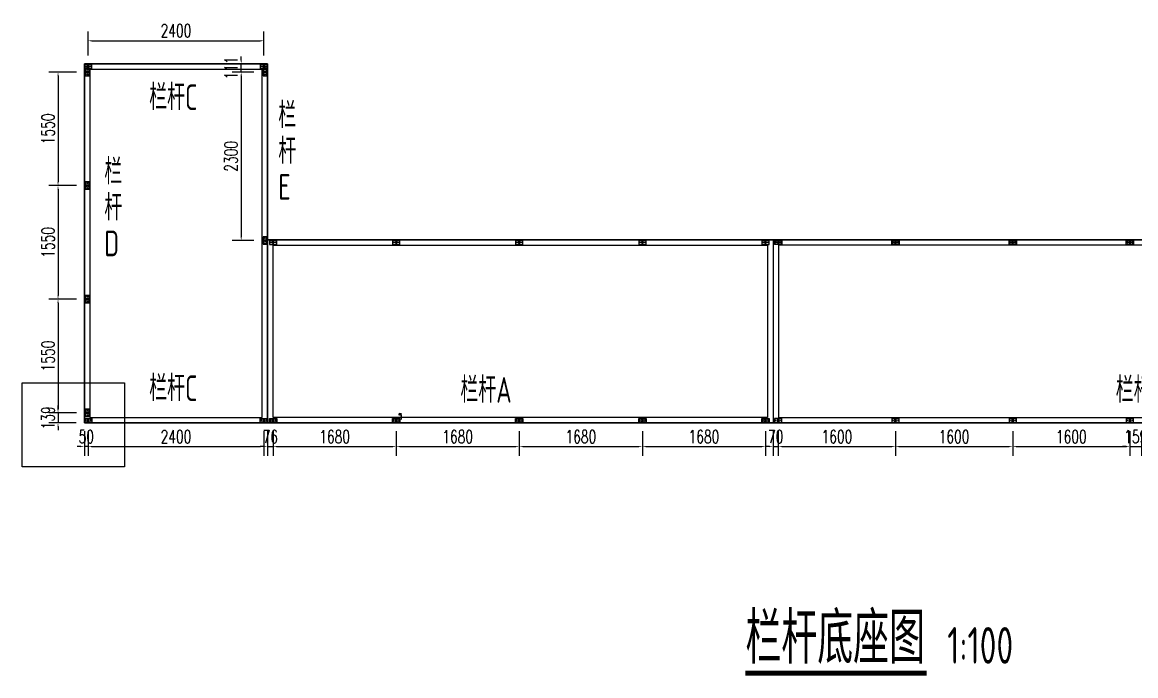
# Model space of a CAD drawing. Header units: millimetres. Extents: x -1443632 to -1307761, y 1430256 to 1527696.
# Drawn here: x -1416207 to -1401009, y 1447824 to 1456743 of the extents above; entities that cross this region are included whole.
import ezdxf

# ---------------------------------------------------------------- set-up
doc = ezdxf.new("R2010")
doc.units = ezdxf.units.MM
doc.header["$LTSCALE"] = 10
doc.layers.get('0').update_dxf_attribs({"linetype": 'CONTINUOUS'})
doc.layers.get('DEFPOINTS').update_dxf_attribs({"linetype": 'CONTINUOUS'})
for name, color, linetype in [('BALCONY', 6, 'CONTINUOUS'), ('PUB_TEXT', 7, 'CONTINUOUS'), ('W-PLASTIC_RAILINGS塑木栏杆', 6, 'CONTINUOUS'), ('W-STEEL_FRAME钢架', 3, 'CONTINUOUS'), ('景-通用-文字', 7, 'CONTINUOUS')]:
    doc.layers.add(name, color=color, linetype=linetype)
doc.styles.add('_TCH_DIM', font='SIMPLEX.shx', dxfattribs={"width": 0.7, "bigfont": 'GBCBIG.shx'})
doc.styles.get("Standard").update_dxf_attribs({"font": 'tssdeng.shx', "width": 0.7, "bigfont": 'hztxt.shx'})
doc.styles.add('STANDARD_T3', font='simplex.shx', dxfattribs={"width": 0.7, "bigfont": 'gbcbig.shx'})
doc.dimstyles.new('W&&50', dxfattribs={"dimtxt": 175, "dimasz": 50, "dimexe": 125, "dimexo": 150, "dimgap": 50, "dimtad": 1, "dimdec": 0, "dimzin": 0, "dimdsep": 46, "dimtxsty": 'STANDARD_T3', "dimcen": 0.09, "dimclrd": 1, "dimclre": 1, "dimclrt": 7, "dimazin": 2, "dimtfac": 1, "dimtdec": 0, "dimtix": 1, "dimtmove": 2, "dimatfit": 3, "dimfxl": 0, "dimtolj": 1, "dimtzin": 0, "dimarcsym": 0})

# ---------------------------------------------------------------- blocks, each defined once
blk = doc.blocks.new('立柱')
at = {"layer": 'BALCONY'}
h = blk.add_hatch(color=256, dxfattribs=at)
h.dxf.hatch_style = 1
h.paths.add_polyline_path([(-16, 0, 1), (16, 0, 1)])
at = {"layer": '景-通用-文字'}
h = blk.add_hatch(dxfattribs=at)
h.set_pattern_fill('ANGLE', color=256, scale=100)
h.set_pattern_definition([(0, (-1515250, -2347552.7), (0, 349.25), [254, -95.25]), (90, (-1515250, -2347552.7), (-349.25, 2e-14), [254, -95.25])])
h.paths.add_polyline_path([(-16, 0, 1), (16, 0, 1)])
at = {"layer": 'W-PLASTIC_RAILINGS塑木栏杆'}
blk.add_circle((0, 0), 16, dxfattribs=at)
blk = doc.blocks.new('*U747')
at = {"layer": '景-通用-文字', "color": 3}
blk.add_blockref('立柱', (0, 0), dxfattribs=at)
blk = doc.blocks.new('*U729')
at = {"layer": '景-通用-文字', "color": 0, "linetype": 'ByBlock', "lineweight": -2, "transparency": 16777216}
for p in [(0, 0), (1680, 0), (3360, 0), (5040, 0), (6720, 0)]:
    blk.add_blockref('*U747', p, dxfattribs=at)
blk = doc.blocks.new('*U730')
at = {"layer": '景-通用-文字', "color": 3}
blk.add_blockref('立柱', (0, 0), dxfattribs=at)
blk = doc.blocks.new('*U731')
at = {"layer": '景-通用-文字', "color": 0, "linetype": 'ByBlock', "lineweight": -2, "transparency": 16777216}
for p in [(0, 0), (2400, 0)]:
    blk.add_blockref('*U730', p, dxfattribs=at)
blk = doc.blocks.new('*U732')
at = {"layer": '景-通用-文字', "color": 3}
blk.add_blockref('立柱', (0, 0), dxfattribs=at)
blk = doc.blocks.new('*U733')
at = {"layer": '景-通用-文字', "color": 0, "linetype": 'ByBlock', "lineweight": -2, "transparency": 16777216}
for p in [(0, 0), (0, -2300)]:
    blk.add_blockref('*U732', p, dxfattribs=at)
blk = doc.blocks.new('*U748')
at = {"layer": '景-通用-文字', "color": 3}
blk.add_blockref('立柱', (0, 0), dxfattribs=at)
blk = doc.blocks.new('*U749')
at = {"color": 0, "linetype": 'ByBlock', "lineweight": -2, "transparency": 16777216}
for p in [(0, 4650), (0, 3100), (0, 1550), (0, 0)]:
    blk.add_blockref('*U748', p, dxfattribs=at)
blk = doc.blocks.new('*U734')
at = {"layer": '景-通用-文字', "color": 3}
blk.add_blockref('立柱', (0, 0), dxfattribs=at)
blk = doc.blocks.new('*U735')
at = {"layer": '景-通用-文字', "color": 0, "linetype": 'ByBlock', "lineweight": -2, "transparency": 16777216}
for p in [(0, 0), (1600, 0), (3200, 0), (4800, 0)]:
    blk.add_blockref('*U734', p, dxfattribs=at)
blk = doc.blocks.new('栏杆底座')
at = {"color": 3}
blk.add_lwpolyline([(0, -50), (100, -50), (100, 0), (0, 0)], close=True, dxfattribs=at)
for centre in [(15, -25), (85, -25)]:
    blk.add_circle(centre, 6, dxfattribs=at)
blk = doc.blocks.new('*U725')
at = {"layer": '景-通用-文字', "color": 3}
blk.add_blockref('立柱', (0, 0), dxfattribs=at)
blk = doc.blocks.new('*U726')
at = {"layer": '景-通用-文字', "color": 0, "linetype": 'ByBlock', "lineweight": -2, "transparency": 16777216}
for p in [(0, 0), (2400, 0)]:
    blk.add_blockref('*U725', p, dxfattribs=at)
blk = doc.blocks.new('*U727')
at = {"layer": '景-通用-文字'}
blk.add_blockref('栏杆底座', (-50, 25), dxfattribs=at)
blk = doc.blocks.new('*U728')
at = {"layer": '景-通用-文字', "color": 0, "linetype": 'ByBlock', "lineweight": -2, "transparency": 16777216}
for p in [(0, 0), (1680, 0), (3360, 0), (5040, 0), (6720, 0)]:
    blk.add_blockref('*U727', p, dxfattribs=at)
blk = doc.blocks.new('*U763')
at = {"layer": '景-通用-文字', "color": 3}
blk.add_blockref('立柱', (0, 0), dxfattribs=at)
blk = doc.blocks.new('*U762')
at = {"layer": '景-通用-文字', "color": 0, "linetype": 'ByBlock', "lineweight": -2, "transparency": 16777216}
for p in [(0, 0), (1680, 0), (3360, 0), (5040, 0), (6720, 0)]:
    blk.add_blockref('*U763', p, dxfattribs=at)
blk = doc.blocks.new('*U760')
at = {"layer": '景-通用-文字'}
blk.add_blockref('栏杆底座', (-50, 25), dxfattribs=at)
blk = doc.blocks.new('*U761')
at = {"layer": '景-通用-文字', "color": 0, "linetype": 'ByBlock', "lineweight": -2, "transparency": 16777216}
for p in [(0, 0), (1680, 0), (3360, 0), (5040, 0), (6720, 0)]:
    blk.add_blockref('*U760', p, dxfattribs=at)
blk = doc.blocks.new('*U721')
at = {"layer": '景-通用-文字', "xscale": -1, "rotation": 180}
blk.add_blockref('栏杆底座', (-50, -25), dxfattribs=at)
blk = doc.blocks.new('*U722')
at = {"layer": '景-通用-文字', "color": 0, "linetype": 'ByBlock', "lineweight": -2, "transparency": 16777216}
for p in [(0, 0), (1600, 0), (3200, 0), (4800, 0)]:
    blk.add_blockref('*U721', p, dxfattribs=at)
blk = doc.blocks.new('*U756')
at = {"layer": '景-通用-文字', "color": 3}
blk.add_blockref('立柱', (0, 0), dxfattribs=at)
blk = doc.blocks.new('*U757')
at = {"layer": '景-通用-文字', "color": 0, "linetype": 'ByBlock', "lineweight": -2, "transparency": 16777216}
for p in [(0, 0), (1600, 0), (3200, 0), (4800, 0)]:
    blk.add_blockref('*U756', p, dxfattribs=at)
blk = doc.blocks.new('*U752')
at = {"layer": '景-通用-文字', "xscale": -1, "rotation": 180}
blk.add_blockref('栏杆底座', (-50, -25), dxfattribs=at)
blk = doc.blocks.new('*U753')
at = {"layer": '景-通用-文字', "color": 0, "linetype": 'ByBlock', "lineweight": -2, "transparency": 16777216}
for p in [(0, 0), (1600, 0), (3200, 0), (4800, 0)]:
    blk.add_blockref('*U752', p, dxfattribs=at)
blk = doc.blocks.new('*D816')
at = {"layer": 'DEFPOINTS', "color": 0, "transparency": 16777216}
for p in [(-1412909, 1456490), (-1415309, 1456138), (-1412909, 1456138)]:
    blk.add_point(p, dxfattribs=at)
at = {"layer": '景-通用-文字', "color": 1, "lineweight": -2, "transparency": 16777216}
for p, q in [((-1415309, 1456288), (-1415309, 1456615)), ((-1412909, 1456288), (-1412909, 1456615)), ((-1415259, 1456490), (-1412959, 1456490))]:
    blk.add_line(p, q, dxfattribs=at)
at = {"layer": '景-通用-文字', "color": 1, "transparency": 16777216}
for points in [[(-1415259, 1456499), (-1415259, 1456482), (-1415309, 1456490)], [(-1412959, 1456499), (-1412959, 1456482), (-1412909, 1456490)]]:
    blk.add_solid(points, dxfattribs=at)
at = {"layer": '景-通用-文字', "color": 7, "transparency": 16777216, "insert": (-1414109, 1456628), "char_height": 175, "attachment_point": 5, "style": 'STANDARD_T3'}
blk.add_mtext('\\A1;2400', dxfattribs=at)
blk = doc.blocks.new('*D817')
at = {"layer": 'DEFPOINTS', "color": 0, "transparency": 16777216}
for p in [(-1415318, 1456063), (-1415719, 1454513), (-1415318, 1454513)]:
    blk.add_point(p, dxfattribs=at)
at = {"layer": '景-通用-文字', "color": 1, "lineweight": -2, "transparency": 16777216}
for p, q in [((-1415468, 1456063), (-1415844, 1456063)), ((-1415719, 1456013), (-1415719, 1454563)), ((-1415468, 1454513), (-1415844, 1454513))]:
    blk.add_line(p, q, dxfattribs=at)
at = {"layer": '景-通用-文字', "color": 1, "transparency": 16777216}
for points in [[(-1415727, 1456013), (-1415711, 1456013), (-1415719, 1456063)], [(-1415727, 1454563), (-1415711, 1454563), (-1415719, 1454513)]]:
    blk.add_solid(points, dxfattribs=at)
at = {"layer": '景-通用-文字', "color": 7, "transparency": 16777216, "insert": (-1415856, 1455288), "char_height": 175, "attachment_point": 5, "rotation": 90, "style": 'STANDARD_T3'}
blk.add_mtext('\\A1;1550', dxfattribs=at)
blk = doc.blocks.new('*D818')
at = {"layer": 'DEFPOINTS', "color": 0, "transparency": 16777216}
for p in [(-1415318, 1454513), (-1415719, 1452963), (-1415318, 1452963)]:
    blk.add_point(p, dxfattribs=at)
at = {"layer": '景-通用-文字', "color": 1, "lineweight": -2, "transparency": 16777216}
for p, q in [((-1415468, 1454513), (-1415844, 1454513)), ((-1415719, 1454463), (-1415719, 1453013)), ((-1415468, 1452963), (-1415844, 1452963))]:
    blk.add_line(p, q, dxfattribs=at)
at = {"layer": '景-通用-文字', "color": 1, "transparency": 16777216}
for points in [[(-1415727, 1454463), (-1415711, 1454463), (-1415719, 1454513)], [(-1415727, 1453013), (-1415711, 1453013), (-1415719, 1452963)]]:
    blk.add_solid(points, dxfattribs=at)
at = {"layer": '景-通用-文字', "color": 7, "transparency": 16777216, "insert": (-1415856, 1453738), "char_height": 175, "attachment_point": 5, "rotation": 90, "style": 'STANDARD_T3'}
blk.add_mtext('\\A1;1550', dxfattribs=at)
blk = doc.blocks.new('*D819')
at = {"layer": 'DEFPOINTS', "color": 0, "transparency": 16777216}
for p in [(-1415318, 1452963), (-1415719, 1451413), (-1415318, 1451413)]:
    blk.add_point(p, dxfattribs=at)
at = {"layer": '景-通用-文字', "color": 1, "lineweight": -2, "transparency": 16777216}
for p, q in [((-1415468, 1452963), (-1415844, 1452963)), ((-1415719, 1452913), (-1415719, 1451463)), ((-1415468, 1451413), (-1415844, 1451413))]:
    blk.add_line(p, q, dxfattribs=at)
at = {"layer": '景-通用-文字', "color": 1, "transparency": 16777216}
for points in [[(-1415727, 1452913), (-1415711, 1452913), (-1415719, 1452963)], [(-1415727, 1451463), (-1415711, 1451463), (-1415719, 1451413)]]:
    blk.add_solid(points, dxfattribs=at)
at = {"layer": '景-通用-文字', "color": 7, "transparency": 16777216, "insert": (-1415856, 1452188), "char_height": 175, "attachment_point": 5, "rotation": 90, "style": 'STANDARD_T3'}
blk.add_mtext('\\A1;1550', dxfattribs=at)
blk = doc.blocks.new('*D820')
at = {"layer": 'DEFPOINTS', "color": 0, "transparency": 16777216}
for p in [(-1415318, 1451413), (-1415719, 1451274), (-1415320, 1451274)]:
    blk.add_point(p, dxfattribs=at)
at = {"layer": '景-通用-文字', "color": 1, "lineweight": -2, "transparency": 16777216}
for p, q in [((-1415719, 1451463), (-1415719, 1451513)), ((-1415468, 1451413), (-1415844, 1451413)), ((-1415719, 1451413), (-1415719, 1451274)), ((-1415470, 1451274), (-1415844, 1451274)), ((-1415719, 1451224), (-1415719, 1451174))]:
    blk.add_line(p, q, dxfattribs=at)
at = {"layer": '景-通用-文字', "color": 1, "transparency": 16777216}
for points in [[(-1415727, 1451463), (-1415711, 1451463), (-1415719, 1451413)], [(-1415727, 1451224), (-1415711, 1451224), (-1415719, 1451274)]]:
    blk.add_solid(points, dxfattribs=at)
at = {"layer": '景-通用-文字', "color": 7, "transparency": 16777216, "insert": (-1415856, 1451344), "char_height": 175, "attachment_point": 5, "rotation": 90, "style": 'STANDARD_T3'}
blk.add_mtext('\\A1;139', dxfattribs=at)
blk = doc.blocks.new('*D821')
at = {"layer": 'DEFPOINTS', "color": 0, "transparency": 16777216}
for p in [(-1415309, 1451311), (-1412909, 1451311), (-1412909, 1450951)]:
    blk.add_point(p, dxfattribs=at)
at = {"layer": '景-通用-文字', "color": 1, "lineweight": -2, "transparency": 16777216}
for p, q in [((-1415309, 1451161), (-1415309, 1450826)), ((-1412909, 1451161), (-1412909, 1450826)), ((-1415259, 1450951), (-1412959, 1450951))]:
    blk.add_line(p, q, dxfattribs=at)
at = {"layer": '景-通用-文字', "color": 1, "transparency": 16777216}
for points in [[(-1415259, 1450959), (-1415259, 1450943), (-1415309, 1450951)], [(-1412959, 1450959), (-1412959, 1450943), (-1412909, 1450951)]]:
    blk.add_solid(points, dxfattribs=at)
at = {"layer": '景-通用-文字', "color": 7, "transparency": 16777216, "insert": (-1414109, 1451088), "char_height": 175, "attachment_point": 5, "style": 'STANDARD_T3'}
blk.add_mtext('\\A1;2400', dxfattribs=at)
blk = doc.blocks.new('*D822')
at = {"layer": 'DEFPOINTS', "color": 0, "transparency": 16777216}
for p in [(-1415359, 1451311), (-1415309, 1451311), (-1415359, 1450951)]:
    blk.add_point(p, dxfattribs=at)
at = {"layer": '景-通用-文字', "color": 1, "lineweight": -2, "transparency": 16777216}
for p, q in [((-1415359, 1451161), (-1415359, 1450826)), ((-1415309, 1451161), (-1415309, 1450826)), ((-1415409, 1450951), (-1415459, 1450951)), ((-1415309, 1450951), (-1415359, 1450951)), ((-1415259, 1450951), (-1415209, 1450951))]:
    blk.add_line(p, q, dxfattribs=at)
at = {"layer": '景-通用-文字', "color": 1, "transparency": 16777216}
for points in [[(-1415409, 1450959), (-1415409, 1450943), (-1415359, 1450951)], [(-1415259, 1450959), (-1415259, 1450943), (-1415309, 1450951)]]:
    blk.add_solid(points, dxfattribs=at)
at = {"layer": '景-通用-文字', "color": 7, "transparency": 16777216, "insert": (-1415334, 1451088), "char_height": 175, "attachment_point": 5, "style": 'STANDARD_T3'}
blk.add_mtext('\\A1;50', dxfattribs=at)
blk = doc.blocks.new('*D823')
at = {"layer": 'DEFPOINTS', "color": 0, "transparency": 16777216}
for p in [(-1412859, 1451311), (-1412783, 1451312), (-1412783, 1450951)]:
    blk.add_point(p, dxfattribs=at)
at = {"layer": '景-通用-文字', "color": 1, "lineweight": -2, "transparency": 16777216}
for p, q in [((-1412859, 1451161), (-1412859, 1450826)), ((-1412783, 1451162), (-1412783, 1450826)), ((-1412909, 1450951), (-1412959, 1450951)), ((-1412859, 1450951), (-1412783, 1450951)), ((-1412733, 1450951), (-1412683, 1450951))]:
    blk.add_line(p, q, dxfattribs=at)
at = {"layer": '景-通用-文字', "color": 1, "transparency": 16777216}
for points in [[(-1412909, 1450959), (-1412909, 1450943), (-1412859, 1450951)], [(-1412733, 1450959), (-1412733, 1450943), (-1412783, 1450951)]]:
    blk.add_solid(points, dxfattribs=at)
at = {"layer": '景-通用-文字', "color": 7, "transparency": 16777216, "insert": (-1412821, 1451088), "char_height": 175, "attachment_point": 5, "style": 'STANDARD_T3'}
blk.add_mtext('\\A1;76', dxfattribs=at)
blk = doc.blocks.new('*D824')
at = {"layer": 'DEFPOINTS', "color": 0, "transparency": 16777216}
for p in [(-1412783, 1451312), (-1411103, 1451312), (-1411103, 1450951)]:
    blk.add_point(p, dxfattribs=at)
at = {"layer": '景-通用-文字', "color": 1, "lineweight": -2, "transparency": 16777216}
for p, q in [((-1412783, 1451162), (-1412783, 1450826)), ((-1411103, 1451162), (-1411103, 1450826)), ((-1412733, 1450951), (-1411153, 1450951))]:
    blk.add_line(p, q, dxfattribs=at)
at = {"layer": '景-通用-文字', "color": 1, "transparency": 16777216}
for points in [[(-1412733, 1450959), (-1412733, 1450943), (-1412783, 1450951)], [(-1411153, 1450959), (-1411153, 1450943), (-1411103, 1450951)]]:
    blk.add_solid(points, dxfattribs=at)
at = {"layer": '景-通用-文字', "color": 7, "transparency": 16777216, "insert": (-1411943, 1451088), "char_height": 175, "attachment_point": 5, "style": 'STANDARD_T3'}
blk.add_mtext('\\A1;1680', dxfattribs=at)
blk = doc.blocks.new('*D825')
at = {"layer": 'DEFPOINTS', "color": 0, "transparency": 16777216}
for p in [(-1411103, 1451312), (-1409423, 1451312), (-1409423, 1450951)]:
    blk.add_point(p, dxfattribs=at)
at = {"layer": '景-通用-文字', "color": 1, "lineweight": -2, "transparency": 16777216}
for p, q in [((-1411103, 1451162), (-1411103, 1450826)), ((-1409423, 1451162), (-1409423, 1450826)), ((-1411053, 1450951), (-1409473, 1450951))]:
    blk.add_line(p, q, dxfattribs=at)
at = {"layer": '景-通用-文字', "color": 1, "transparency": 16777216}
for points in [[(-1411053, 1450959), (-1411053, 1450943), (-1411103, 1450951)], [(-1409473, 1450959), (-1409473, 1450943), (-1409423, 1450951)]]:
    blk.add_solid(points, dxfattribs=at)
at = {"layer": '景-通用-文字', "color": 7, "transparency": 16777216, "insert": (-1410263, 1451088), "char_height": 175, "attachment_point": 5, "style": 'STANDARD_T3'}
blk.add_mtext('\\A1;1680', dxfattribs=at)
blk = doc.blocks.new('*D826')
at = {"layer": 'DEFPOINTS', "color": 0, "transparency": 16777216}
for p in [(-1409423, 1451312), (-1407743, 1451312), (-1407743, 1450951)]:
    blk.add_point(p, dxfattribs=at)
at = {"layer": '景-通用-文字', "color": 1, "lineweight": -2, "transparency": 16777216}
for p, q in [((-1409423, 1451162), (-1409423, 1450826)), ((-1407743, 1451162), (-1407743, 1450826)), ((-1409373, 1450951), (-1407793, 1450951))]:
    blk.add_line(p, q, dxfattribs=at)
at = {"layer": '景-通用-文字', "color": 1, "transparency": 16777216}
for points in [[(-1409373, 1450959), (-1409373, 1450943), (-1409423, 1450951)], [(-1407793, 1450959), (-1407793, 1450943), (-1407743, 1450951)]]:
    blk.add_solid(points, dxfattribs=at)
at = {"layer": '景-通用-文字', "color": 7, "transparency": 16777216, "insert": (-1408583, 1451088), "char_height": 175, "attachment_point": 5, "style": 'STANDARD_T3'}
blk.add_mtext('\\A1;1680', dxfattribs=at)
blk = doc.blocks.new('*D791')
at = {"layer": 'DEFPOINTS', "color": 0, "transparency": 16777216}
for p in [(-1407743, 1451312), (-1406063, 1451312), (-1406063, 1450951)]:
    blk.add_point(p, dxfattribs=at)
at = {"layer": '景-通用-文字', "color": 1, "lineweight": -2, "transparency": 16777216}
for p, q in [((-1407743, 1451162), (-1407743, 1450826)), ((-1406063, 1451162), (-1406063, 1450826)), ((-1407693, 1450951), (-1406113, 1450951))]:
    blk.add_line(p, q, dxfattribs=at)
at = {"layer": '景-通用-文字', "color": 1, "transparency": 16777216}
for points in [[(-1407693, 1450959), (-1407693, 1450943), (-1407743, 1450951)], [(-1406113, 1450959), (-1406113, 1450943), (-1406063, 1450951)]]:
    blk.add_solid(points, dxfattribs=at)
at = {"layer": '景-通用-文字', "color": 7, "transparency": 16777216, "insert": (-1406903, 1451088), "char_height": 175, "attachment_point": 5, "style": 'STANDARD_T3'}
blk.add_mtext('\\A1;1680', dxfattribs=at)
blk = doc.blocks.new('*D792')
at = {"layer": 'DEFPOINTS', "color": 0, "transparency": 16777216}
for p in [(-1405959, 1451312), (-1405888, 1451312), (-1405888, 1450951)]:
    blk.add_point(p, dxfattribs=at)
at = {"layer": '景-通用-文字', "color": 1, "lineweight": -2, "transparency": 16777216}
for p, q in [((-1405959, 1451162), (-1405959, 1450826)), ((-1405888, 1451162), (-1405888, 1450826)), ((-1406009, 1450951), (-1406059, 1450951)), ((-1405959, 1450951), (-1405888, 1450951)), ((-1405838, 1450951), (-1405788, 1450951))]:
    blk.add_line(p, q, dxfattribs=at)
at = {"layer": '景-通用-文字', "color": 1, "transparency": 16777216}
for points in [[(-1406009, 1450959), (-1406009, 1450943), (-1405959, 1450951)], [(-1405838, 1450959), (-1405838, 1450943), (-1405888, 1450951)]]:
    blk.add_solid(points, dxfattribs=at)
at = {"layer": '景-通用-文字', "color": 7, "transparency": 16777216, "insert": (-1405924, 1451088), "char_height": 175, "attachment_point": 5, "style": 'STANDARD_T3'}
blk.add_mtext('\\A1;70', dxfattribs=at)
blk = doc.blocks.new('*D793')
at = {"layer": 'DEFPOINTS', "color": 0, "transparency": 16777216}
for p in [(-1405888, 1451312), (-1404288, 1451312), (-1404288, 1450951)]:
    blk.add_point(p, dxfattribs=at)
at = {"layer": '景-通用-文字', "color": 1, "lineweight": -2, "transparency": 16777216}
for p, q in [((-1405888, 1451162), (-1405888, 1450826)), ((-1404288, 1451162), (-1404288, 1450826)), ((-1405838, 1450951), (-1404338, 1450951))]:
    blk.add_line(p, q, dxfattribs=at)
at = {"layer": '景-通用-文字', "color": 1, "transparency": 16777216}
for points in [[(-1405838, 1450959), (-1405838, 1450943), (-1405888, 1450951)], [(-1404338, 1450959), (-1404338, 1450943), (-1404288, 1450951)]]:
    blk.add_solid(points, dxfattribs=at)
at = {"layer": '景-通用-文字', "color": 7, "transparency": 16777216, "insert": (-1405088, 1451088), "char_height": 175, "attachment_point": 5, "style": 'STANDARD_T3'}
blk.add_mtext('\\A1;1600', dxfattribs=at)
blk = doc.blocks.new('*D794')
at = {"layer": 'DEFPOINTS', "color": 0, "transparency": 16777216}
for p in [(-1404288, 1451312), (-1402688, 1451312), (-1402688, 1450951)]:
    blk.add_point(p, dxfattribs=at)
at = {"layer": '景-通用-文字', "color": 1, "lineweight": -2, "transparency": 16777216}
for p, q in [((-1404288, 1451162), (-1404288, 1450826)), ((-1402688, 1451162), (-1402688, 1450826)), ((-1404238, 1450951), (-1402738, 1450951))]:
    blk.add_line(p, q, dxfattribs=at)
at = {"layer": '景-通用-文字', "color": 1, "transparency": 16777216}
for points in [[(-1404238, 1450959), (-1404238, 1450943), (-1404288, 1450951)], [(-1402738, 1450959), (-1402738, 1450943), (-1402688, 1450951)]]:
    blk.add_solid(points, dxfattribs=at)
at = {"layer": '景-通用-文字', "color": 7, "transparency": 16777216, "insert": (-1403488, 1451088), "char_height": 175, "attachment_point": 5, "style": 'STANDARD_T3'}
blk.add_mtext('\\A1;1600', dxfattribs=at)
blk = doc.blocks.new('*D795')
at = {"layer": 'DEFPOINTS', "color": 0, "transparency": 16777216}
for p in [(-1402688, 1451312), (-1401088, 1451312), (-1401088, 1450951)]:
    blk.add_point(p, dxfattribs=at)
at = {"layer": '景-通用-文字', "color": 1, "lineweight": -2, "transparency": 16777216}
for p, q in [((-1402688, 1451162), (-1402688, 1450826)), ((-1401088, 1451162), (-1401088, 1450826)), ((-1402638, 1450951), (-1401138, 1450951))]:
    blk.add_line(p, q, dxfattribs=at)
at = {"layer": '景-通用-文字', "color": 1, "transparency": 16777216}
for points in [[(-1402638, 1450959), (-1402638, 1450943), (-1402688, 1450951)], [(-1401138, 1450959), (-1401138, 1450943), (-1401088, 1450951)]]:
    blk.add_solid(points, dxfattribs=at)
at = {"layer": '景-通用-文字', "color": 7, "transparency": 16777216, "insert": (-1401888, 1451088), "char_height": 175, "attachment_point": 5, "style": 'STANDARD_T3'}
blk.add_mtext('\\A1;1600', dxfattribs=at)
blk = doc.blocks.new('*D796')
at = {"layer": 'DEFPOINTS', "color": 0, "transparency": 16777216}
for p in [(-1401088, 1451312), (-1400929, 1451312), (-1400929, 1450951)]:
    blk.add_point(p, dxfattribs=at)
at = {"layer": '景-通用-文字', "color": 1, "lineweight": -2, "transparency": 16777216}
for p, q in [((-1401088, 1451162), (-1401088, 1450826)), ((-1400929, 1451162), (-1400929, 1450826)), ((-1401138, 1450951), (-1401188, 1450951)), ((-1401088, 1450951), (-1400929, 1450951)), ((-1400879, 1450951), (-1400829, 1450951))]:
    blk.add_line(p, q, dxfattribs=at)
at = {"layer": '景-通用-文字', "color": 1, "transparency": 16777216}
for points in [[(-1401138, 1450959), (-1401138, 1450943), (-1401088, 1450951)], [(-1400879, 1450959), (-1400879, 1450943), (-1400929, 1450951)]]:
    blk.add_solid(points, dxfattribs=at)
at = {"layer": '景-通用-文字', "color": 7, "transparency": 16777216, "insert": (-1401009, 1451088), "char_height": 175, "attachment_point": 5, "style": 'STANDARD_T3'}
blk.add_mtext('\\A1;159', dxfattribs=at)
blk = doc.blocks.new('*D810')
at = {"layer": 'DEFPOINTS', "color": 0, "transparency": 16777216}
for p in [(-1413219, 1456174), (-1412895, 1456174), (-1412895, 1456063)]:
    blk.add_point(p, dxfattribs=at)
at = {"layer": '景-通用-文字', "color": 1, "lineweight": -2, "transparency": 16777216}
for p, q in [((-1413045, 1456174), (-1413344, 1456174)), ((-1413219, 1456224), (-1413219, 1456274)), ((-1413219, 1456063), (-1413219, 1456174)), ((-1413045, 1456063), (-1413344, 1456063)), ((-1413219, 1456013), (-1413219, 1455963))]:
    blk.add_line(p, q, dxfattribs=at)
at = {"layer": '景-通用-文字', "color": 1, "transparency": 16777216}
for points in [[(-1413227, 1456224), (-1413211, 1456224), (-1413219, 1456174)], [(-1413227, 1456013), (-1413211, 1456013), (-1413219, 1456063)]]:
    blk.add_solid(points, dxfattribs=at)
at = {"layer": '景-通用-文字', "color": 7, "transparency": 16777216, "insert": (-1413357, 1456119), "char_height": 175, "attachment_point": 5, "rotation": 90, "style": 'STANDARD_T3'}
blk.add_mtext('\\A1;111', dxfattribs=at)
blk = doc.blocks.new('*D811')
at = {"layer": 'DEFPOINTS', "color": 0, "transparency": 16777216}
for p in [(-1412895, 1456063), (-1413219, 1453763), (-1412895, 1453763)]:
    blk.add_point(p, dxfattribs=at)
at = {"layer": '景-通用-文字', "color": 1, "lineweight": -2, "transparency": 16777216}
for p, q in [((-1413045, 1456063), (-1413344, 1456063)), ((-1413219, 1456013), (-1413219, 1453813)), ((-1413045, 1453763), (-1413344, 1453763))]:
    blk.add_line(p, q, dxfattribs=at)
at = {"layer": '景-通用-文字', "color": 1, "transparency": 16777216}
for points in [[(-1413227, 1456013), (-1413211, 1456013), (-1413219, 1456063)], [(-1413227, 1453813), (-1413211, 1453813), (-1413219, 1453763)]]:
    blk.add_solid(points, dxfattribs=at)
at = {"layer": '景-通用-文字', "color": 7, "transparency": 16777216, "insert": (-1413357, 1454913), "char_height": 175, "attachment_point": 5, "rotation": 90, "style": 'STANDARD_T3'}
blk.add_mtext('\\A1;2300', dxfattribs=at)

msp = doc.modelspace()

# ---------------------------------------------------------------- linework, layer by layer
at = {"color": 3}
for p, q in [((-1411032.5, 1451385.9), (-1411071.5, 1451385.9)), ((-1411032.5, 1451321), (-1411032.5, 1451385.9))]:
    msp.add_line(p, q, dxfattribs=at)
msp.add_lwpolyline([(-1416207, 1451822.7), (-1414813, 1451822.7), (-1414813, 1450675.2), (-1416207, 1450675.2)], close=True)
at = {"color": 3, "const_width": 2}
msp.add_lwpolyline([(-1411032.5, 1451320, 1), (-1411032.5, 1451322, 1)], format="xyb", close=True, dxfattribs=at)
at = {"layer": 'W-STEEL_FRAME钢架'}
msp.add_lwpolyline([(-1415358.7, 1456174.5), (-1412858.7, 1456174.5), (-1412858.7, 1453774.5), (-1396058.7, 1453774.5), (-1396058.7, 1456174.5), (-1393558.7, 1456174.5), (-1393558.7, 1451274.5), (-1415358.7, 1451274.5), (-1415358.7, 1456174.5)], dxfattribs=at)
for points in [[(-1415358.7, 1451274.5), (-1412858.7, 1451274.5), (-1412858.7, 1456174.5), (-1415358.7, 1456174.5)], [(-1415283.7, 1451349.5), (-1412933.7, 1451349.5), (-1412933.7, 1456099.5), (-1415283.7, 1456099.5)], [(-1412858.7, 1451274.5), (-1396058.7, 1451274.5), (-1396058.7, 1453774.5), (-1412858.7, 1453774.5)], [(-1412858.7, 1453774.5), (-1405958.7, 1453774.5), (-1405958.7, 1451274.5), (-1412858.7, 1451274.5)], [(-1396058.7, 1453774.5), (-1405958.7, 1453774.5), (-1405958.7, 1451274.5), (-1396058.7, 1451274.5)], [(-1412783.7, 1453699.5), (-1406033.7, 1453699.5), (-1406033.7, 1451349.5), (-1412783.7, 1451349.5)], [(-1396133.7, 1453699.5), (-1405883.7, 1453699.5), (-1405883.7, 1451349.5), (-1396133.7, 1451349.5)]]:
    msp.add_lwpolyline(points, close=True, dxfattribs=at)
at = {"layer": '景-通用-文字', "color": 3, "const_width": 70}
msp.add_lwpolyline([(-1406335.8, 1447859.2), (-1403861.5, 1447859.2)], dxfattribs=at)

# ---------------------------------------------------------------- block references
msp.add_blockref('*U749', (-1415318.3, 1451413.1))
at = {"layer": '景-通用-文字'}
for name, p in [('栏杆底座', (-1415358.7, 1456163.1)), ('栏杆底座', (-1412958.7, 1456163.1)), ('*U728', (-1412782.8, 1453737)), ('*U722', (-1405888.4, 1453737))]:
    msp.add_blockref(name, p, dxfattribs=at)
at = {"layer": '景-通用-文字', "color": 3}
for name, p in [('*U731', (-1415308.7, 1456138.1)), ('*U733', (-1412895.4, 1456063.1)), ('*U729', (-1412782.8, 1453737)), ('*U735', (-1405888.4, 1453737))]:
    msp.add_blockref(name, p, dxfattribs=at)
at = {"layer": '景-通用-文字', "rotation": 270}
for p in [(-1415293.3, 1456113.1), (-1412870.4, 1456113.1), (-1415293.3, 1454563.1), (-1412870.4, 1453813.1), (-1415293.3, 1453013.1), (-1415293.3, 1451463.1)]:
    msp.add_blockref('栏杆底座', p, dxfattribs=at)
at = {"layer": '景-通用-文字', "xscale": -1, "rotation": 180}
for name, p in [('栏杆底座', (-1415358.7, 1451285.9)), ('栏杆底座', (-1412958.7, 1451285.9)), ('*U761', (-1412782.8, 1451312)), ('*U753', (-1405888.4, 1451312))]:
    msp.add_blockref(name, p, dxfattribs=at)
at = {"layer": '景-通用-文字', "color": 3, "xscale": -1, "rotation": 180}
for name, p in [('*U726', (-1415308.7, 1451310.9)), ('*U762', (-1412782.8, 1451312)), ('*U757', (-1405888.4, 1451312))]:
    msp.add_blockref(name, p, dxfattribs=at)

# ---------------------------------------------------------------- texts
at = {"layer": 'PUB_TEXT', "color": 7, "style": '_TCH_DIM'}
for s, height, width, p in [('主梁', 16.88, 0.7, (-1411066.2, 1451363.1)), ('20#', 14.88, 0.494118, (-1411066.2, 1451391.1)), ('槽钢', 16.88, 0.7, (-1411045.6, 1451391.1))]:
    msp.add_text(s, height=height, dxfattribs=dict(at, width=width)).set_placement(p)
at = {"layer": 'PUB_TEXT', "color": 7, "width": 0.7}
for s, height, p in [('栏杆底座图', 700, (-1406335.8, 1447988.2)), ('1:100', 500, (-1403581.5, 1447988.2))]:
    msp.add_text(s, height=height, dxfattribs=at).set_placement(p)
at = {"layer": '景-通用-文字', "width": 0.7}
for s, p in [('栏杆', (-1414474.9, 1455545.6)), ('C', (-1413984.9, 1455545.6)), ('栏', (-1412712.3, 1455300.6)), ('杆', (-1412712.3, 1454810.6)), ('栏', (-1415087.1, 1454529.8)), ('E', (-1412712.3, 1454320.6)), ('杆', (-1415087.1, 1454039.8)), ('D', (-1415087.1, 1453549.8)), ('栏杆', (-1414474.9, 1451573.2)), ('C', (-1413984.9, 1451573.2)), ('栏杆', (-1410227.4, 1451550.9)), ('A', (-1409737.4, 1451550.9)), ('栏杆', (-1401282, 1451550.9))]:
    msp.add_text(s, height=350, dxfattribs=at).set_placement(p)

# ---------------------------------------------------------------- dimensions: what is measured, and where the dimension line sits
at = {"layer": '景-通用-文字'}
for base, p1, p2, picture, middle in [((-1412908.7, 1456490.5), (-1415308.7, 1456138.1), (-1412908.7, 1456138.1), '*D816', (-1414108.7, 1456628)), ((-1415358.7, 1450950.9), (-1415308.7, 1451310.9), (-1415358.7, 1451310.9), '*D822', (-1415333.7, 1451088.4)), ((-1412908.7, 1450950.9), (-1415308.7, 1451310.9), (-1412908.7, 1451310.9), '*D821', (-1414108.7, 1451088.4)), ((-1412782.8, 1450950.9), (-1412858.7, 1451310.9), (-1412782.8, 1451312), '*D823', (-1412820.8, 1451088.4)), ((-1411102.8, 1450950.9), (-1412782.8, 1451312), (-1411102.8, 1451312), '*D824', (-1411942.8, 1451088.4)), ((-1409422.8, 1450950.9), (-1411102.8, 1451312), (-1409422.8, 1451312), '*D825', (-1410262.8, 1451088.4)), ((-1407742.8, 1450950.9), (-1409422.8, 1451312), (-1407742.8, 1451312), '*D826', (-1408582.8, 1451088.4)), ((-1406062.8, 1450950.9), (-1407742.8, 1451312), (-1406062.8, 1451312), '*D791', (-1406902.8, 1451088.4)), ((-1405888.4, 1450950.9), (-1405958.7, 1451312), (-1405888.4, 1451312), '*D792', (-1405923.6, 1451088.4)), ((-1404288.4, 1450950.9), (-1405888.4, 1451312), (-1404288.4, 1451312), '*D793', (-1405088.4, 1451088.4)), ((-1402688.4, 1450950.9), (-1404288.4, 1451312), (-1402688.4, 1451312), '*D794', (-1403488.4, 1451088.4)), ((-1401088.4, 1450950.9), (-1402688.4, 1451312), (-1401088.4, 1451312), '*D795', (-1401888.4, 1451088.4)), ((-1400929.1, 1450950.9), (-1401088.4, 1451312), (-1400929.1, 1451312), '*D796', (-1401008.7, 1451088.4))]:
    dim = msp.add_linear_dim(base=base, p1=p1, p2=p2, dimstyle='W&&50', dxfattribs=at)
    dim.commit()
    dim.dimension.update_dxf_attribs({"geometry": picture, "text_midpoint": middle})
for base, p1, p2, picture, middle in [((-1413219.2, 1456174.5), (-1412895.4, 1456063.1), (-1412895.4, 1456174.5), '*D810', (-1413356.7, 1456118.8)), ((-1415719, 1454513.1), (-1415318.3, 1456063.1), (-1415318.3, 1454513.1), '*D817', (-1415856.5, 1455288.1)), ((-1413219.2, 1453763.1), (-1412895.4, 1456063.1), (-1412895.4, 1453763.1), '*D811', (-1413356.7, 1454913.1)), ((-1415719, 1452963.1), (-1415318.3, 1454513.1), (-1415318.3, 1452963.1), '*D818', (-1415856.5, 1453738.1)), ((-1415719, 1451413.1), (-1415318.3, 1452963.1), (-1415318.3, 1451413.1), '*D819', (-1415856.5, 1452188.1)), ((-1415719, 1451274.5), (-1415318.3, 1451413.1), (-1415320.4, 1451274.5), '*D820', (-1415856.5, 1451343.8))]:
    dim = msp.add_linear_dim(base=base, p1=p1, p2=p2, angle=90, dimstyle='W&&50', dxfattribs=at)
    dim.commit()
    dim.dimension.update_dxf_attribs({"geometry": picture, "text_midpoint": middle})

doc.saveas('drawing.dxf')
